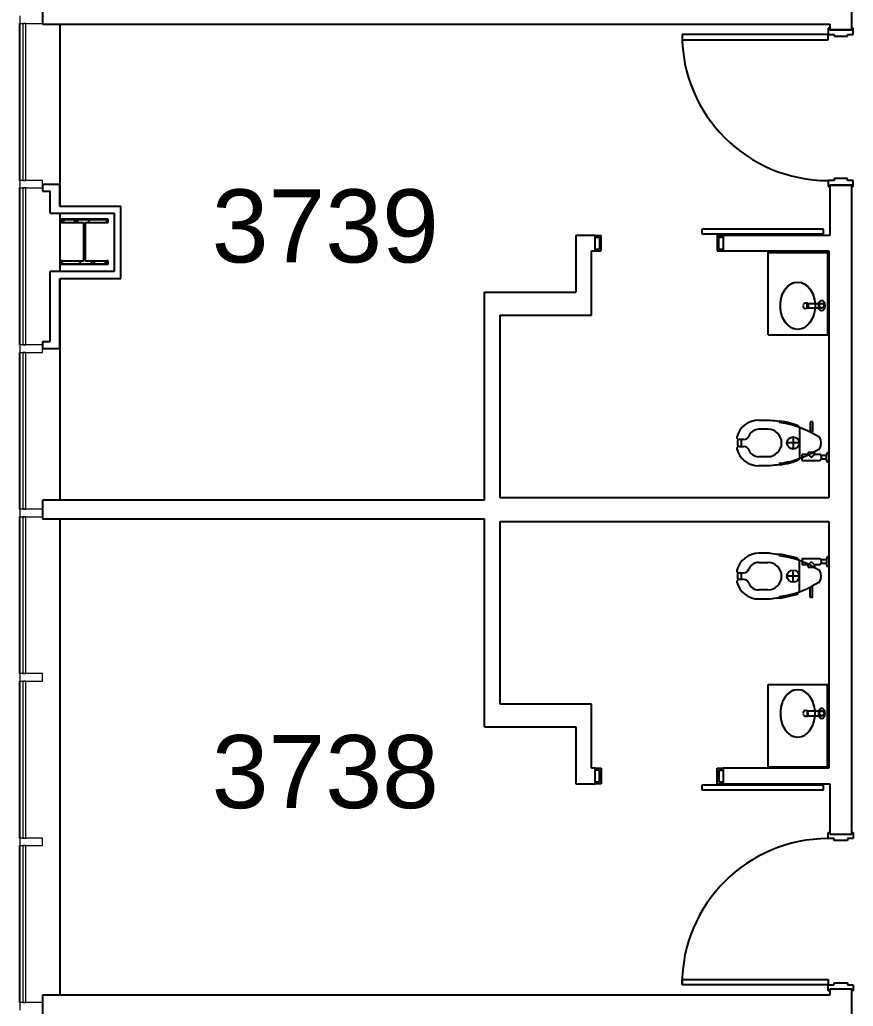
# Model space of a CAD drawing. Header units: inches. Extents: x -1169 to 5569, y -44 to 4300.
# Drawn here: x -42.7 to 231.1, y 2869 to 3193 of the extents above; entities that cross this region are included whole.
import ezdxf

# ---------------------------------------------------------------- set-up
doc = ezdxf.new("R2010")
doc.units = ezdxf.units.IN
doc.header["$LTSCALE"] = 96
doc.header["$MEASUREMENT"] = 0
for name, color, linetype in [('A-ANNO-ROOM', 4, 'CONTINUOUS'), ('A-COLS', 5, 'CONTINUOUS'), ('A-DOOR', 2, 'CONTINUOUS'), ('A-FLOR-PFIX', 2, 'CONTINUOUS'), ('A-GLAZ', 2, 'CONTINUOUS'), ('A-WALL-FULL', 6, 'CONTINUOUS')]:
    doc.layers.add(name, color=color, linetype=linetype)
doc.styles.add('Arial', font='arial.ttf')

msp = doc.modelspace()

# ---------------------------------------------------------------- linework, layer by layer
at = {"layer": 'A-COLS'}
for p, q in [((-13.67, 3127.47), (-29.17, 3127.47)), ((-29.17, 3127.47), (-29.17, 3126.38)), ((-28.77, 3126.4), (-27.84, 3127.33)), ((-14.07, 3127.33), (-28.77, 3127.33)), ((-28.77, 3127.33), (-28.77, 3126.39)), ((-25.05, 3126.38), (-24.1, 3127.33)), ((-24.17, 3126.39), (-23.23, 3127.33)), ((-20.44, 3126.39), (-19.5, 3127.33)), ((-14.07, 3126.39), (-14.07, 3127.33)), ((-13.67, 3126.38), (-13.67, 3127.47)), ((-29.17, 3126.38), (-28.77, 3126.38)), ((-28.77, 3126.39), (-21.72, 3126.39)), ((-21.76, 3126.38), (-21.76, 3113.78)), ((-21.72, 3126.39), (-21.72, 3113.77)), ((-21.72, 3125.11), (-21.13, 3125.7)), ((-21.13, 3113.77), (-21.13, 3126.39)), ((-21.13, 3126.39), (-14.07, 3126.39)), ((-21.08, 3113.78), (-21.08, 3126.38)), ((-14.07, 3126.38), (-13.67, 3126.38)), ((-28.77, 3113.78), (-29.17, 3113.78)), ((-29.17, 3113.78), (-29.17, 3112.69)), ((-21.72, 3113.77), (-28.77, 3113.77)), ((-28.77, 3113.77), (-28.77, 3112.83)), ((-23.33, 3112.83), (-22.39, 3113.77)), ((-21.72, 3114.44), (-21.13, 3115.03)), ((-14.07, 3113.77), (-21.13, 3113.77)), ((-19.59, 3112.84), (-18.65, 3113.78)), ((-18.73, 3112.83), (-17.78, 3113.77)), ((-14.98, 3112.84), (-14.07, 3113.74)), ((-13.67, 3113.78), (-14.07, 3113.78)), ((-14.07, 3112.83), (-14.07, 3113.77)), ((-13.67, 3112.69), (-13.67, 3113.78)), ((-29.17, 3112.69), (-13.67, 3112.69)), ((-28.77, 3112.83), (-14.07, 3112.83))]:
    msp.add_line(p, q, dxfattribs=at)
at = {"layer": 'A-DOOR'}
for p, q in [((174.83, 3188.2), (174.83, 3186.45)), ((222.83, 3188.2), (174.83, 3188.2)), ((223.33, 3190.2), (222.83, 3190.2)), ((222.83, 3190.2), (222.83, 3188.2)), ((222.83, 3186.45), (222.83, 3188.2)), ((222.83, 3188.2), (224.76, 3188.2)), ((223.33, 3189.7), (223.33, 3190.2)), ((230.58, 3189.7), (223.33, 3189.7)), ((224.76, 3188.2), (224.76, 3187.58)), ((229.14, 3187.58), (229.14, 3188.2)), ((229.14, 3188.2), (231.08, 3188.2)), ((231.08, 3190.2), (230.58, 3190.2)), ((230.58, 3190.2), (230.58, 3189.7)), ((231.08, 3188.2), (231.08, 3190.2)), ((174.83, 3186.45), (222.83, 3186.45)), ((224.76, 3187.58), (229.14, 3187.58)), ((224.76, 3140.2), (222.83, 3140.2)), ((222.83, 3140.2), (222.83, 3138.2)), ((229.14, 3140.83), (224.76, 3140.83)), ((224.76, 3140.83), (224.76, 3140.2)), ((229.14, 3140.2), (229.14, 3140.83)), ((231.08, 3140.2), (229.14, 3140.2)), ((231.08, 3138.2), (231.08, 3140.2)), ((222.83, 3138.2), (223.33, 3138.2)), ((223.33, 3138.2), (223.33, 3138.7)), ((223.33, 3138.7), (230.58, 3138.7)), ((230.58, 3138.7), (230.58, 3138.2)), ((230.58, 3138.2), (231.08, 3138.2)), ((221.33, 3124.2), (181.33, 3124.2)), ((181.33, 3124.2), (181.33, 3122.7)), ((221.33, 3122.7), (221.33, 3124.2)), ((146.33, 3122.2), (148.33, 3122.2)), ((146.33, 3122.2), (146.33, 3121.58)), ((146.33, 3122.2), (146.33, 3121.58)), ((146.33, 3121.58), (147.7, 3121.58)), ((147.7, 3121.58), (147.7, 3117.7)), ((147.7, 3121.58), (147.7, 3117.7)), ((148.33, 3117.08), (148.33, 3122.2)), ((148.33, 3117.08), (148.33, 3122.2)), ((181.33, 3122.7), (221.33, 3122.7)), ((186.33, 3122.2), (188.33, 3122.2)), ((186.33, 3122.2), (186.33, 3117.08)), ((186.33, 3122.2), (186.33, 3117.08)), ((186.95, 3117.7), (186.95, 3121.58)), ((186.95, 3121.58), (188.33, 3121.58)), ((186.95, 3117.7), (186.95, 3121.58)), ((188.33, 3121.58), (188.33, 3122.2)), ((188.33, 3121.58), (188.33, 3122.2)), ((146.33, 3117.7), (147.7, 3117.7)), ((146.33, 3117.7), (146.33, 3117.08)), ((146.33, 3117.7), (146.33, 3117.08)), ((146.33, 3117.08), (148.33, 3117.08)), ((186.33, 3117.08), (188.33, 3117.08)), ((186.95, 3117.7), (188.33, 3117.7)), ((188.33, 3117.08), (188.33, 3117.7)), ((188.33, 3117.08), (188.33, 3117.7)), ((146.33, 2946.58), (146.33, 2947.2)), ((146.33, 2947.2), (148.33, 2947.2)), ((147.7, 2946.58), (146.33, 2946.58)), ((147.7, 2942.7), (147.7, 2946.58)), ((148.33, 2947.2), (148.33, 2942.08)), ((186.33, 2942.08), (186.33, 2947.2)), ((186.33, 2947.2), (188.33, 2947.2)), ((186.33, 2942.08), (186.33, 2947.2)), ((186.95, 2946.58), (186.95, 2942.7)), ((186.95, 2946.58), (188.33, 2946.58)), ((186.95, 2946.58), (186.95, 2942.7)), ((188.33, 2947.2), (188.33, 2946.58)), ((188.33, 2947.2), (188.33, 2946.58)), ((146.33, 2942.7), (147.7, 2942.7)), ((146.33, 2942.08), (146.33, 2942.7)), ((148.33, 2942.08), (146.33, 2942.08)), ((186.33, 2942.08), (188.33, 2942.08)), ((186.95, 2942.7), (188.33, 2942.7)), ((188.33, 2942.7), (188.33, 2942.08)), ((188.33, 2942.7), (188.33, 2942.08)), ((221.33, 2941.58), (181.33, 2941.58)), ((181.33, 2941.58), (181.33, 2940.08)), ((181.33, 2940.08), (221.33, 2940.08)), ((221.33, 2940.08), (221.33, 2941.58)), ((222.83, 2924.08), (222.83, 2926.08)), ((222.83, 2926.08), (223.33, 2926.08)), ((223.33, 2926.08), (223.33, 2925.58)), ((230.58, 2926.08), (231.08, 2926.08)), ((230.58, 2925.58), (230.58, 2926.08)), ((231.08, 2926.08), (231.08, 2924.08)), ((224.76, 2924.08), (222.83, 2924.08)), ((223.33, 2925.58), (230.58, 2925.58)), ((224.76, 2923.45), (224.76, 2924.08)), ((229.14, 2923.45), (224.76, 2923.45)), ((229.14, 2924.08), (229.14, 2923.45)), ((231.08, 2924.08), (229.14, 2924.08)), ((174.83, 2877.83), (222.83, 2877.83)), ((174.83, 2876.08), (174.83, 2877.83)), ((222.83, 2877.83), (222.83, 2876.08)), ((222.83, 2876.08), (174.83, 2876.08)), ((222.83, 2876.08), (224.76, 2876.08)), ((222.83, 2874.08), (222.83, 2876.08)), ((223.33, 2874.08), (222.83, 2874.08)), ((223.33, 2874.58), (223.33, 2874.08)), ((230.58, 2874.58), (223.33, 2874.58)), ((224.76, 2876.7), (229.14, 2876.7)), ((224.76, 2876.08), (224.76, 2876.7)), ((229.14, 2876.7), (229.14, 2876.08)), ((229.14, 2876.08), (231.08, 2876.08)), ((230.58, 2874.08), (230.58, 2874.58)), ((231.08, 2874.08), (230.58, 2874.08)), ((231.08, 2876.08), (231.08, 2874.08))]:
    msp.add_line(p, q, dxfattribs=at)
for centre, start, end in [((222.83, 3188.2), 180, 270), ((222.83, 3188.2), 180, 270), ((222.83, 2876.08), 90, 180), ((222.83, 2876.08), 90, 180)]:
    msp.add_arc(centre, 48, start, end, dxfattribs=at)
at = {"layer": 'A-FLOR-PFIX'}
for p, q in [((203.08, 3089.58), (203.08, 3117.08)), ((203.08, 3116.58), (222.58, 3116.58)), ((222.58, 3116.58), (222.58, 3089.58)), ((207.87, 3102.97), (208.58, 3104.29)), ((208.58, 3104.29), (209.46, 3105.37)), ((209.46, 3105.37), (210.5, 3106.19)), ((210.5, 3106.19), (211.64, 3106.69)), ((211.46, 3106.63), (211.71, 3106.71)), ((211.64, 3106.69), (212.83, 3106.86)), ((212.83, 3106.86), (214.02, 3106.69)), ((214.02, 3106.69), (215.15, 3106.19)), ((215.15, 3106.19), (216.19, 3105.37)), ((216.19, 3105.37), (217.08, 3104.29)), ((217.08, 3104.29), (217.78, 3102.97)), ((207.14, 3099.89), (207.39, 3101.48)), ((207.39, 3101.48), (207.87, 3102.97)), ((217.78, 3102.97), (218.26, 3101.48)), ((218.26, 3101.48), (218.51, 3099.89)), ((207.14, 3098.27), (207.14, 3099.89)), ((207.39, 3096.67), (207.14, 3098.27)), ((214.84, 3099.75), (215.32, 3100.04)), ((215.32, 3100.04), (215.8, 3100.04)), ((215.52, 3098.09), (215.37, 3098.1)), ((215.92, 3098.24), (215.52, 3098.09)), ((215.8, 3100.04), (216.15, 3099.86)), ((216.27, 3098.77), (215.92, 3098.24)), ((215.97, 3099.83), (220.72, 3099.83)), ((215.97, 3098.33), (215.97, 3099.83)), ((220.72, 3098.33), (215.97, 3098.33)), ((216.15, 3099.86), (216.28, 3099.68)), ((216.28, 3099.68), (216.27, 3098.77)), ((218.51, 3098.27), (218.26, 3096.67)), ((218.51, 3099.89), (218.51, 3098.27)), ((207.87, 3095.19), (207.39, 3096.67)), ((208.58, 3093.87), (207.87, 3095.19)), ((217.78, 3095.19), (217.08, 3093.87)), ((218.26, 3096.67), (217.78, 3095.19)), ((209.46, 3092.78), (208.58, 3093.87)), ((210.5, 3091.97), (209.46, 3092.78)), ((211.64, 3091.47), (210.5, 3091.97)), ((211.71, 3091.45), (211.46, 3091.52)), ((212.83, 3091.3), (211.64, 3091.47)), ((214.02, 3091.47), (212.83, 3091.3)), ((215.15, 3091.97), (214.02, 3091.47)), ((216.19, 3092.78), (215.15, 3091.97)), ((217.08, 3093.87), (216.19, 3092.78)), ((203.08, 3089.58), (223.08, 3089.58)), ((200.06, 3061.52), (203.79, 3061.52)), ((213.41, 3058.58), (213.41, 3049.46)), ((216.96, 3060.88), (216.96, 3057.73)), ((217.59, 3060.97), (217.04, 3060.97)), ((217.67, 3060.88), (217.67, 3057.73)), ((203.06, 3058.52), (200.06, 3058.52)), ((211.31, 3056.02), (211.31, 3052.02)), ((219.78, 3056.05), (217.31, 3057.38)), ((217.92, 3057.11), (217.81, 3057.11)), ((195.1, 3055.16), (193.6, 3055.16)), ((193.6, 3052.88), (195.1, 3052.88)), ((213.31, 3054.02), (209.31, 3054.02)), ((200.06, 3049.52), (203.06, 3049.52)), ((216.31, 3050.27), (214.31, 3050.27)), ((214.31, 3050.13), (214.31, 3050.27)), ((214.31, 3049.77), (214.31, 3050.13)), ((214.31, 3049.53), (214.31, 3049.77)), ((214.31, 3049.27), (214.31, 3049.53)), ((214.31, 3049.01), (214.31, 3049.27)), ((214.31, 3048.56), (214.31, 3049.01)), ((216.31, 3051.02), (216.31, 3050.27)), ((216.31, 3051.02), (216.6, 3051.02)), ((216.6, 3051.02), (216.81, 3051.02)), ((216.81, 3051.02), (217.05, 3051.02)), ((217.05, 3051.02), (217.57, 3051.02)), ((217.31, 3050.65), (219.78, 3051.98)), ((217.57, 3051.02), (218.02, 3051.02)), ((218.02, 3051.02), (218.18, 3051.02)), ((218.18, 3051.02), (218.31, 3051.02)), ((218.31, 3050.27), (218.31, 3051.02)), ((220.07, 3050.27), (218.31, 3050.27)), ((218.36, 3050.97), (218.36, 3051.21)), ((222.31, 3049.89), (220.49, 3049.89)), ((222.31, 3048.64), (222.31, 3049.89)), ((223.06, 3050.82), (222.7, 3050.82)), ((203.79, 3046.52), (200.06, 3046.52)), ((214.31, 3048.27), (214.31, 3048.56)), ((214.31, 3048.27), (220.06, 3048.27)), ((222.31, 3048.64), (220.49, 3048.64)), ((223.06, 3047.71), (222.7, 3047.71)), ((203.79, 3017.77), (200.06, 3017.77)), ((223.06, 3016.57), (222.7, 3016.57)), ((200.06, 3014.77), (203.06, 3014.77)), ((213.41, 3005.71), (213.41, 3014.83)), ((214.31, 3016.02), (220.06, 3016.02)), ((214.31, 3016.02), (214.31, 3015.72)), ((214.31, 3015.72), (214.31, 3015.28)), ((214.31, 3015.28), (214.31, 3015.02)), ((214.31, 3015.02), (214.31, 3014.76)), ((214.31, 3014.76), (214.31, 3014.52)), ((214.31, 3014.52), (214.31, 3014.15)), ((214.31, 3014.15), (214.31, 3014.02)), ((216.31, 3014.02), (214.31, 3014.02)), ((216.31, 3013.27), (216.31, 3014.02)), ((216.31, 3013.27), (216.6, 3013.27)), ((216.6, 3013.27), (216.81, 3013.27)), ((216.81, 3013.27), (217.05, 3013.27)), ((217.05, 3013.27), (217.57, 3013.27)), ((217.31, 3013.63), (219.78, 3012.3)), ((217.57, 3013.27), (218.02, 3013.27)), ((218.02, 3013.27), (218.18, 3013.27)), ((218.18, 3013.27), (218.31, 3013.27)), ((218.31, 3014.02), (218.31, 3013.27)), ((220.07, 3014.02), (218.31, 3014.02)), ((218.36, 3013.31), (218.36, 3013.07)), ((222.31, 3015.64), (220.49, 3015.64)), ((222.31, 3014.39), (220.49, 3014.39)), ((222.31, 3015.64), (222.31, 3014.39)), ((223.06, 3013.46), (222.7, 3013.46)), ((193.6, 3011.41), (195.1, 3011.41)), ((213.31, 3010.27), (209.31, 3010.27)), ((211.31, 3008.27), (211.31, 3012.27)), ((195.1, 3009.13), (193.6, 3009.13)), ((219.78, 3008.23), (217.31, 3006.9)), ((217.92, 3007.17), (217.81, 3007.17)), ((203.06, 3005.77), (200.06, 3005.77)), ((216.96, 3003.41), (216.96, 3006.55)), ((217.67, 3003.41), (217.67, 3006.55)), ((200.06, 3002.77), (203.79, 3002.77)), ((217.59, 3003.31), (217.04, 3003.31)), ((203.08, 2974.7), (223.08, 2974.7)), ((203.08, 2947.2), (203.08, 2974.7)), ((222.58, 2947.7), (222.58, 2974.7)), ((209.46, 2971.5), (208.58, 2970.41)), ((210.5, 2972.31), (209.46, 2971.5)), ((211.64, 2972.82), (210.5, 2972.31)), ((211.71, 2972.83), (211.46, 2972.76)), ((212.83, 2972.99), (211.64, 2972.82)), ((214.02, 2972.82), (212.83, 2972.99)), ((215.15, 2972.31), (214.02, 2972.82)), ((216.19, 2971.5), (215.15, 2972.31)), ((217.08, 2970.41), (216.19, 2971.5)), ((207.87, 2969.09), (207.39, 2967.61)), ((208.58, 2970.41), (207.87, 2969.09)), ((217.78, 2969.09), (217.08, 2970.41)), ((218.26, 2967.61), (217.78, 2969.09)), ((207.39, 2967.61), (207.14, 2966.02)), ((207.14, 2966.02), (207.14, 2964.39)), ((215.52, 2966.2), (215.37, 2966.18)), ((215.92, 2966.04), (215.52, 2966.2)), ((216.27, 2965.52), (215.92, 2966.04)), ((215.97, 2965.95), (215.97, 2964.45)), ((220.72, 2965.95), (215.97, 2965.95)), ((216.28, 2964.6), (216.27, 2965.52)), ((218.51, 2966.02), (218.26, 2967.61)), ((218.51, 2964.39), (218.51, 2966.02)), ((207.14, 2964.39), (207.39, 2962.8)), ((207.39, 2962.8), (207.87, 2961.31)), ((214.84, 2964.53), (215.32, 2964.24)), ((215.32, 2964.24), (215.8, 2964.24)), ((215.8, 2964.24), (216.15, 2964.42)), ((215.97, 2964.45), (220.72, 2964.45)), ((216.15, 2964.42), (216.28, 2964.6)), ((217.78, 2961.31), (218.26, 2962.8)), ((218.26, 2962.8), (218.51, 2964.39)), ((207.87, 2961.31), (208.58, 2960)), ((208.58, 2960), (209.46, 2958.91)), ((209.46, 2958.91), (210.5, 2958.1)), ((215.15, 2958.1), (216.19, 2958.91)), ((216.19, 2958.91), (217.08, 2960)), ((217.08, 2960), (217.78, 2961.31)), ((210.5, 2958.1), (211.64, 2957.59)), ((211.46, 2957.65), (211.71, 2957.57)), ((211.64, 2957.59), (212.83, 2957.42)), ((212.83, 2957.42), (214.02, 2957.59)), ((214.02, 2957.59), (215.15, 2958.1)), ((203.08, 2947.7), (222.58, 2947.7))]:
    msp.add_line(p, q, dxfattribs=at)
for centre, radius in [((220.72, 3099.08), 0.75), ((211.31, 3054.02), 2), ((211.31, 3010.27), 2), ((220.72, 2965.2), 0.75)]:
    msp.add_circle(centre, radius, dxfattribs=at)
for centre, radius, start, end in [((215.58, 3099.08), 1, 181.4853, 252), ((215.58, 3099.08), 1, 152.4389, 170.9999), ((200.06, 3054.02), 7.5, 90, 165.1121), ((233.63, 3319.94), 260.14, 263.4139, 264.0565), ((203.44, 3031.59), 29.29, 61.7358, 83.7352), ((203.44, 3031.59), 29.79, 76.1737, 83.7352), ((217.07, 3060.86), 0.116, 108.3864, 173.6136), ((217.55, 3060.86), 0.116, 6.3864, 71.6136), ((193.6, 3055.94), 0.787, 180, 270), ((195.1, 3056.95), 1.79, 270, 338.2237), ((200.06, 3054.97), 3.55, 90, 158.2237), ((203.06, 3054.02), 4.5, 270, 90), ((217.13, 3057.73), 0.173, 181.0648, 237.0648), ((216.92, 3057.49), 0.149, 2.3253, 41.3398), ((217.7, 3057.49), 0.149, 138.6602, 221.3398), ((217.49, 3057.73), 0.173, 302.9352, 358.9352), ((217.15, 3057.01), 0.58, 16.8881, 41.3398), ((217.66, 3056.7), 0.488, 35.7408, 58.3112), ((219.31, 3055.17), 1, 39.5594, 61.7358), ((216.88, 3054.01), 3.67, 330.8866, 29.3), ((193.6, 3052.09), 0.787, 90, 180), ((200.06, 3054.02), 7.5, 194.8879, 270), ((200.06, 3054.02), 7, 169.5998, 190.4002), ((200.69, 3054.02), 6.45, 169.8161, 190.1839), ((195.1, 3051.08), 1.79, 21.7763, 90), ((219.31, 3052.86), 1, 298.2642, 320.968), ((200.06, 3053.06), 3.55, 201.7763, 270), ((203.44, 3076.44), 29.29, 276.2648, 298.2642), ((218.12, 3051.2), 0.33, 305.0019, 317.2424), ((219.57, 3049.27), 1.12, 296.3464, 63.5621), ((224.67, 3049.89), 2.36, 163.2822, 180), ((222.75, 3050.47), 0.358, 98.7178, 163.2822), ((233.63, 2788.09), 260.14, 95.9435, 96.5861), ((203.44, 3076.44), 29.79, 276.2648, 283.8263), ((224.67, 3048.64), 2.36, 180, 196.7178), ((222.75, 3048.07), 0.358, 196.7178, 261.2822), ((200.06, 3010.27), 7.5, 90, 165.1121), ((233.63, 3276.19), 260.14, 263.4139, 264.0565), ((203.44, 2987.84), 29.29, 61.7358, 83.7352), ((203.44, 2987.84), 29.79, 76.1737, 83.7352), ((222.75, 3016.22), 0.358, 98.7178, 163.2822), ((200.06, 3011.22), 3.55, 90, 158.2237), ((203.06, 3010.27), 4.5, 270, 90), ((218.12, 3013.08), 0.33, 42.7576, 54.9981), ((219.57, 3015.02), 1.12, 296.4379, 63.6536), ((224.67, 3015.64), 2.36, 163.2822, 180), ((224.67, 3014.39), 2.36, 180, 196.7178), ((222.75, 3013.82), 0.358, 196.7178, 261.2822), ((193.6, 3012.19), 0.787, 180, 270), ((200.06, 3010.27), 7, 169.5998, 190.4002), ((200.69, 3010.27), 6.45, 169.8161, 190.1839), ((195.1, 3013.2), 1.79, 270, 338.2237), ((219.31, 3011.42), 1, 39.032, 61.7358), ((216.88, 3010.27), 3.67, 330.7, 29.1134), ((193.6, 3008.34), 0.787, 90, 180), ((200.06, 3010.27), 7.5, 194.8879, 270), ((195.1, 3007.33), 1.79, 21.7763, 90), ((200.06, 3009.31), 3.55, 201.7763, 270), ((203.44, 3032.69), 29.29, 276.2648, 298.2642), ((216.92, 3006.79), 0.149, 318.6602, 357.6747), ((217.7, 3006.79), 0.149, 138.6602, 221.3398), ((217.15, 3007.28), 0.58, 318.6602, 343.1119), ((217.66, 3007.58), 0.488, 301.6888, 324.2592), ((219.31, 3009.11), 1, 298.2642, 320.4406), ((203.44, 3032.69), 29.79, 276.2648, 283.8263), ((217.13, 3006.55), 0.173, 122.9352, 178.9352), ((217.49, 3006.55), 0.173, 1.0648, 57.0648), ((233.63, 2744.34), 260.14, 95.9435, 96.5861), ((217.07, 3003.42), 0.116, 186.3864, 251.6136), ((217.55, 3003.42), 0.116, 288.3864, 353.6136), ((215.58, 2965.2), 1, 108, 178.5147), ((215.58, 2965.2), 1, 189.0001, 207.5611)]:
    msp.add_arc(centre, radius, start, end, dxfattribs=at)
msp.add_ellipse((220.73, 3099.12), major_axis=(0, 1.75), ratio=0.571429, dxfattribs=at)
msp.add_ellipse((218.17, 3052.03), major_axis=(0, -1.12), ratio=0.5, start_param=0.260484, end_param=0.3552, dxfattribs=at)
at = {"layer": 'A-FLOR-PFIX', "extrusion": (0, 0, -1)}
for centre, major_axis, ratio, start_param, end_param in [((218.17, 3012.25), (0, 1.12), 0.5, 0.260484, 0.3552), ((220.73, 2965.16), (0, 1.75), 0.571429, 3.141593, 9.424778)]:
    msp.add_ellipse(centre, major_axis=major_axis, ratio=ratio, start_param=start_param, end_param=end_param, dxfattribs=at)
at = {"layer": 'A-FLOR-PFIX'}
for points, knots in [([(208.46, 3104.1), (208.65, 3104.41), (208.86, 3104.7), (209.08, 3104.95), (209.08, 3104.96)], [5.4048623, 5.4048623, 5.4048623, 5.4048623, 5.5582024, 5.5583845, 5.5583845, 5.5583845, 5.5583845]), ([(209.37, 3105.27), (209.64, 3105.55), (209.98, 3105.83), (210.34, 3106.09), (210.4, 3106.13)], [5.6220806, 5.6220806, 5.6220806, 5.6220806, 5.7998634, 5.8343864, 5.8343864, 5.8343864, 5.8343864]), ([(210.43, 3106.14), (210.78, 3106.36), (211.16, 3106.57), (211.56, 3106.66), (211.59, 3106.67)], [5.8415235, 5.8415235, 5.8415235, 5.8415235, 6.0415243, 6.0587858, 6.0587858, 6.0587858, 6.0587858]), ([(214.06, 3106.67), (214.1, 3106.66), (214.49, 3106.54), (214.88, 3106.36), (215.22, 3106.14)], [0.2243995, 0.2243995, 0.2243995, 0.2243995, 0.241661, 0.4416618, 0.4416618, 0.4416618, 0.4416618]), ([(215.25, 3106.12), (215.31, 3106.08), (215.67, 3105.84), (216.01, 3105.55), (216.28, 3105.27)], [0.448799, 0.448799, 0.448799, 0.448799, 0.4833219, 0.6611047, 0.6611047, 0.6611047, 0.6611047]), ([(216.57, 3104.96), (216.57, 3104.95), (216.79, 3104.69), (217, 3104.41), (217.19, 3104.1)], [0.7248008, 0.7248008, 0.7248008, 0.7248008, 0.7249829, 0.878323, 0.878323, 0.878323, 0.878323]), ([(207.31, 3101.13), (207.36, 3101.38), (207.44, 3101.71), (207.53, 3102.02), (207.56, 3102.1)], [4.9749558, 4.9749558, 4.9749558, 4.9749558, 5.0748804, 5.1046577, 5.1046577, 5.1046577, 5.1046577]), ([(207.77, 3102.7), (207.88, 3103), (208.03, 3103.31), (208.18, 3103.61), (208.2, 3103.64)], [5.1895316, 5.1895316, 5.1895316, 5.1895316, 5.3165414, 5.3302301, 5.3302301, 5.3302301, 5.3302301]), ([(217.45, 3103.64), (217.47, 3103.61), (217.63, 3103.31), (217.77, 3103), (217.88, 3102.7)], [0.9529552, 0.9529552, 0.9529552, 0.9529552, 0.9666439, 1.0936537, 1.0936537, 1.0936537, 1.0936537]), ([(218.09, 3102.1), (218.12, 3102.02), (218.21, 3101.71), (218.29, 3101.38), (218.34, 3101.13)], [1.1785276, 1.1785276, 1.1785276, 1.1785276, 1.2083049, 1.3082295, 1.3082295, 1.3082295, 1.3082295]), ([(207.11, 3099.45), (207.12, 3099.65), (207.14, 3099.97), (207.18, 3100.29), (207.19, 3100.42)], [4.7595613, 4.7595613, 4.7595613, 4.7595613, 4.8332195, 4.883074, 4.883074, 4.883074, 4.883074]), ([(207.19, 3097.74), (207.18, 3097.87), (207.14, 3098.19), (207.12, 3098.51), (207.11, 3098.71)], [4.541704, 4.541704, 4.541704, 4.541704, 4.5915585, 4.6652167, 4.6652167, 4.6652167, 4.6652167]), ([(218.46, 3100.42), (218.48, 3100.29), (218.51, 3099.97), (218.53, 3099.65), (218.54, 3099.45)], [1.4001113, 1.4001113, 1.4001113, 1.4001113, 1.4499658, 1.523624, 1.523624, 1.523624, 1.523624]), ([(218.54, 3098.71), (218.53, 3098.51), (218.51, 3098.19), (218.48, 3097.87), (218.46, 3097.74)], [1.6179686, 1.6179686, 1.6179686, 1.6179686, 1.6916268, 1.7414813, 1.7414813, 1.7414813, 1.7414813]), ([(207.56, 3096.06), (207.53, 3096.13), (207.44, 3096.45), (207.36, 3096.77), (207.31, 3097.03)], [4.3201203, 4.3201203, 4.3201203, 4.3201203, 4.3498975, 4.4498221, 4.4498221, 4.4498221, 4.4498221]), ([(208.2, 3094.52), (208.18, 3094.55), (208.02, 3094.85), (207.88, 3095.16), (207.77, 3095.46)], [4.0945479, 4.0945479, 4.0945479, 4.0945479, 4.1082365, 4.2352464, 4.2352464, 4.2352464, 4.2352464]), ([(217.88, 3095.46), (217.77, 3095.16), (217.63, 3094.85), (217.47, 3094.55), (217.45, 3094.52)], [2.0479389, 2.0479389, 2.0479389, 2.0479389, 2.1749488, 2.1886374, 2.1886374, 2.1886374, 2.1886374]), ([(218.34, 3097.03), (218.29, 3096.77), (218.21, 3096.45), (218.12, 3096.13), (218.09, 3096.06)], [1.8333632, 1.8333632, 1.8333632, 1.8333632, 1.9332878, 1.963065, 1.963065, 1.963065, 1.963065]), ([(209.08, 3093.2), (209.08, 3093.2), (208.86, 3093.46), (208.65, 3093.75), (208.46, 3094.06)], [3.8663935, 3.8663935, 3.8663935, 3.8663935, 3.8665756, 4.0199157, 4.0199157, 4.0199157, 4.0199157]), ([(210.4, 3092.04), (210.34, 3092.08), (209.98, 3092.32), (209.64, 3092.61), (209.37, 3092.89)], [3.5903916, 3.5903916, 3.5903916, 3.5903916, 3.6249146, 3.8026973, 3.8026973, 3.8026973, 3.8026973]), ([(211.59, 3091.48), (211.56, 3091.49), (211.16, 3091.62), (210.78, 3091.8), (210.43, 3092.02)], [3.3659921, 3.3659921, 3.3659921, 3.3659921, 3.3832536, 3.5832545, 3.5832545, 3.5832545, 3.5832545]), ([(215.22, 3092.02), (214.88, 3091.8), (214.49, 3091.59), (214.1, 3091.5), (214.06, 3091.49)], [2.6999308, 2.6999308, 2.6999308, 2.6999308, 2.8999317, 2.9171932, 2.9171932, 2.9171932, 2.9171932]), ([(216.28, 3092.89), (216.01, 3092.61), (215.67, 3092.33), (215.31, 3092.07), (215.26, 3092.03)], [2.480488, 2.480488, 2.480488, 2.480488, 2.6582707, 2.6927937, 2.6927937, 2.6927937, 2.6927937]), ([(217.19, 3094.06), (217, 3093.75), (216.79, 3093.46), (216.57, 3093.2), (216.57, 3093.2)], [2.2632696, 2.2632696, 2.2632696, 2.2632696, 2.4166097, 2.4167919, 2.4167919, 2.4167919, 2.4167919]), ([(212.36, 3060.01), (212.48, 3059.97), (212.66, 3059.89), (212.86, 3059.75), (213, 3059.62), (213.12, 3059.47), (213.26, 3059.26), (213.38, 3058.96), (213.41, 3058.71), (213.41, 3058.58)], [0, 0, 0, 0, 0.2, 0.3, 0.4, 0.5, 0.6, 0.8, 1, 1, 1, 1]), ([(213.41, 3049.46), (213.41, 3049.33), (213.39, 3049.14), (213.31, 3048.89), (213.23, 3048.73), (213.15, 3048.6), (213.08, 3048.51), (213.02, 3048.44), (212.95, 3048.37), (212.86, 3048.29), (212.75, 3048.2), (212.59, 3048.11), (212.45, 3048.05), (212.36, 3048.02)], [0, 0, 0, 0, 0.2, 0.3, 0.4, 0.475, 0.55, 0.5875, 0.625, 0.7, 0.775, 0.85, 1, 1, 1, 1]), ([(216.31, 3050.27), (216.31, 3050.27), (216.32, 3050.26), (216.33, 3050.25), (216.35, 3050.23), (216.37, 3050.21), (216.39, 3050.19), (216.42, 3050.16), (216.45, 3050.13), (216.48, 3050.1), (216.51, 3050.07), (216.55, 3050.03), (216.57, 3050), (216.59, 3049.99)], [0, 0, 0, 0, 0.0714286, 0.1071429, 0.1428571, 0.1785714, 0.2142857, 0.25, 0.2857143, 0.3214286, 0.3571429, 0.3928571, 0.4285713, 0.4285713, 0.4285713, 0.4285713]), ([(216.59, 3049.99), (216.6, 3049.98), (216.63, 3049.95), (216.68, 3049.9), (216.72, 3049.86), (216.75, 3049.83)], [0.4285714, 0.4285714, 0.4285714, 0.4285714, 0.4642857, 0.5, 0.5714284, 0.5714284, 0.5714284, 0.5714284]), ([(216.75, 3049.83), (216.77, 3049.81), (216.8, 3049.78), (216.85, 3049.72), (216.9, 3049.68), (216.93, 3049.65)], [0.5714286, 0.5714286, 0.5714286, 0.5714286, 0.6071429, 0.6428571, 0.7142855, 0.7142855, 0.7142855, 0.7142855]), ([(217.64, 3049.6), (217.67, 3049.63), (217.73, 3049.68), (217.78, 3049.73), (217.81, 3049.76)], [0.25, 0.25, 0.25, 0.25, 0.3125, 0.375, 0.375, 0.375, 0.375]), ([(217.81, 3049.76), (217.83, 3049.79), (217.87, 3049.83), (217.92, 3049.88), (217.94, 3049.9), (217.96, 3049.91)], [0.375, 0.375, 0.375, 0.375, 0.4375, 0.46875, 0.5, 0.5, 0.5, 0.5]), ([(217.96, 3049.91), (217.97, 3049.92), (217.99, 3049.95), (218.03, 3049.98), (218.06, 3050.02), (218.08, 3050.04), (218.09, 3050.05)], [0.5000002, 0.5000002, 0.5000002, 0.5000002, 0.53125, 0.5625, 0.59375, 0.625, 0.625, 0.625, 0.625]), ([(218.09, 3050.05), (218.1, 3050.06), (218.12, 3050.08), (218.15, 3050.11), (218.18, 3050.14), (218.21, 3050.16), (218.23, 3050.18), (218.26, 3050.21), (218.27, 3050.23), (218.28, 3050.24)], [0.625, 0.625, 0.625, 0.625, 0.65625, 0.6875, 0.71875, 0.75, 0.78125, 0.8125, 0.8749999, 0.8749999, 0.8749999, 0.8749999]), ([(213.41, 3014.83), (213.41, 3014.96), (213.39, 3015.15), (213.31, 3015.39), (213.23, 3015.55), (213.15, 3015.68), (213.08, 3015.78), (213.02, 3015.85), (212.95, 3015.92), (212.86, 3015.99), (212.75, 3016.08), (212.59, 3016.18), (212.45, 3016.23), (212.36, 3016.26)], [0, 0, 0, 0, 0.2, 0.3, 0.4, 0.475, 0.55, 0.5875, 0.625, 0.7, 0.775, 0.85, 1, 1, 1, 1]), ([(216.31, 3014.02), (216.31, 3014.02), (216.32, 3014.02), (216.33, 3014.04), (216.35, 3014.05), (216.37, 3014.07), (216.39, 3014.09), (216.42, 3014.12), (216.45, 3014.15), (216.48, 3014.18), (216.51, 3014.22), (216.55, 3014.25), (216.57, 3014.28), (216.59, 3014.29)], [0, 0, 0, 0, 0.0714286, 0.1071429, 0.1428571, 0.1785714, 0.2142857, 0.25, 0.2857143, 0.3214286, 0.3571429, 0.3928571, 0.4285713, 0.4285713, 0.4285713, 0.4285713]), ([(216.59, 3014.29), (216.6, 3014.3), (216.63, 3014.33), (216.68, 3014.38), (216.72, 3014.43), (216.75, 3014.46)], [0.4285714, 0.4285714, 0.4285714, 0.4285714, 0.4642857, 0.5, 0.5714284, 0.5714284, 0.5714284, 0.5714284]), ([(216.75, 3014.46), (216.77, 3014.47), (216.8, 3014.5), (216.85, 3014.56), (216.9, 3014.61), (216.93, 3014.64)], [0.5714286, 0.5714286, 0.5714286, 0.5714286, 0.6071429, 0.6428571, 0.7142855, 0.7142855, 0.7142855, 0.7142855]), ([(217.64, 3014.68), (217.67, 3014.66), (217.73, 3014.6), (217.78, 3014.55), (217.81, 3014.52)], [0.25, 0.25, 0.25, 0.25, 0.3125, 0.375, 0.375, 0.375, 0.375]), ([(217.81, 3014.52), (217.83, 3014.5), (217.87, 3014.46), (217.92, 3014.41), (217.94, 3014.38), (217.96, 3014.37)], [0.375, 0.375, 0.375, 0.375, 0.4375, 0.46875, 0.5, 0.5, 0.5, 0.5]), ([(217.96, 3014.37), (217.97, 3014.36), (217.99, 3014.34), (218.03, 3014.3), (218.06, 3014.27), (218.08, 3014.25), (218.09, 3014.23)], [0.5000002, 0.5000002, 0.5000002, 0.5000002, 0.53125, 0.5625, 0.59375, 0.625, 0.625, 0.625, 0.625]), ([(218.09, 3014.23), (218.1, 3014.22), (218.12, 3014.2), (218.15, 3014.17), (218.18, 3014.15), (218.21, 3014.12), (218.23, 3014.1), (218.26, 3014.07), (218.27, 3014.05), (218.28, 3014.04)], [0.625, 0.625, 0.625, 0.625, 0.65625, 0.6875, 0.71875, 0.75, 0.78125, 0.8125, 0.8749999, 0.8749999, 0.8749999, 0.8749999]), ([(212.36, 3004.27), (212.48, 3004.31), (212.66, 3004.39), (212.86, 3004.54), (213, 3004.66), (213.12, 3004.81), (213.26, 3005.02), (213.38, 3005.32), (213.41, 3005.58), (213.41, 3005.71)], [0, 0, 0, 0, 0.2, 0.3, 0.4, 0.5, 0.6, 0.8, 1, 1, 1, 1]), ([(209.08, 2971.08), (209.08, 2971.08), (208.86, 2970.82), (208.65, 2970.53), (208.46, 2970.23)], [3.8663935, 3.8663935, 3.8663935, 3.8663935, 3.8665756, 4.0199157, 4.0199157, 4.0199157, 4.0199157]), ([(210.4, 2972.24), (210.34, 2972.21), (209.98, 2971.97), (209.64, 2971.67), (209.37, 2971.39)], [3.5903916, 3.5903916, 3.5903916, 3.5903916, 3.6249146, 3.8026973, 3.8026973, 3.8026973, 3.8026973]), ([(211.59, 2972.8), (211.56, 2972.79), (211.16, 2972.67), (210.78, 2972.48), (210.43, 2972.27)], [3.3659921, 3.3659921, 3.3659921, 3.3659921, 3.3832536, 3.5832545, 3.5832545, 3.5832545, 3.5832545]), ([(215.22, 2972.27), (214.88, 2972.48), (214.49, 2972.69), (214.1, 2972.78), (214.06, 2972.79)], [2.6999308, 2.6999308, 2.6999308, 2.6999308, 2.8999317, 2.9171932, 2.9171932, 2.9171932, 2.9171932]), ([(216.28, 2971.39), (216.01, 2971.67), (215.67, 2971.95), (215.31, 2972.21), (215.26, 2972.25)], [2.480488, 2.480488, 2.480488, 2.480488, 2.6582707, 2.6927937, 2.6927937, 2.6927937, 2.6927937]), ([(217.19, 2970.23), (217, 2970.53), (216.79, 2970.82), (216.57, 2971.08), (216.57, 2971.08)], [2.2632696, 2.2632696, 2.2632696, 2.2632696, 2.4166097, 2.4167919, 2.4167919, 2.4167919, 2.4167919]), ([(207.56, 2968.22), (207.53, 2968.15), (207.44, 2967.83), (207.36, 2967.51), (207.31, 2967.25)], [4.3201203, 4.3201203, 4.3201203, 4.3201203, 4.3498975, 4.4498221, 4.4498221, 4.4498221, 4.4498221]), ([(208.2, 2969.77), (208.18, 2969.74), (208.02, 2969.44), (207.88, 2969.12), (207.77, 2968.83)], [4.0945479, 4.0945479, 4.0945479, 4.0945479, 4.1082365, 4.2352464, 4.2352464, 4.2352464, 4.2352464]), ([(217.88, 2968.83), (217.77, 2969.12), (217.63, 2969.44), (217.47, 2969.74), (217.45, 2969.77)], [2.0479389, 2.0479389, 2.0479389, 2.0479389, 2.1749488, 2.1886374, 2.1886374, 2.1886374, 2.1886374]), ([(218.34, 2967.25), (218.29, 2967.51), (218.21, 2967.83), (218.12, 2968.15), (218.09, 2968.22)], [1.8333632, 1.8333632, 1.8333632, 1.8333632, 1.9332878, 1.963065, 1.963065, 1.963065, 1.963065]), ([(207.19, 2966.55), (207.18, 2966.42), (207.14, 2966.1), (207.12, 2965.77), (207.11, 2965.58)], [4.541704, 4.541704, 4.541704, 4.541704, 4.5915585, 4.6652167, 4.6652167, 4.6652167, 4.6652167]), ([(207.11, 2964.83), (207.12, 2964.64), (207.14, 2964.31), (207.18, 2963.99), (207.19, 2963.86)], [4.7595613, 4.7595613, 4.7595613, 4.7595613, 4.8332195, 4.883074, 4.883074, 4.883074, 4.883074]), ([(218.54, 2965.58), (218.53, 2965.77), (218.51, 2966.1), (218.48, 2966.42), (218.46, 2966.55)], [1.6179686, 1.6179686, 1.6179686, 1.6179686, 1.6916268, 1.7414813, 1.7414813, 1.7414813, 1.7414813]), ([(218.46, 2963.86), (218.48, 2963.99), (218.51, 2964.31), (218.53, 2964.64), (218.54, 2964.83)], [1.4001113, 1.4001113, 1.4001113, 1.4001113, 1.4499658, 1.523624, 1.523624, 1.523624, 1.523624]), ([(207.31, 2963.15), (207.36, 2962.9), (207.44, 2962.57), (207.53, 2962.26), (207.56, 2962.19)], [4.9749558, 4.9749558, 4.9749558, 4.9749558, 5.0748804, 5.1046577, 5.1046577, 5.1046577, 5.1046577]), ([(207.77, 2961.58), (207.88, 2961.29), (208.03, 2960.97), (208.18, 2960.67), (208.2, 2960.64)], [5.1895316, 5.1895316, 5.1895316, 5.1895316, 5.3165414, 5.3302301, 5.3302301, 5.3302301, 5.3302301]), ([(217.45, 2960.64), (217.47, 2960.67), (217.63, 2960.97), (217.77, 2961.29), (217.88, 2961.58)], [0.9529552, 0.9529552, 0.9529552, 0.9529552, 0.9666439, 1.0936537, 1.0936537, 1.0936537, 1.0936537]), ([(218.09, 2962.19), (218.12, 2962.26), (218.21, 2962.57), (218.29, 2962.9), (218.34, 2963.15)], [1.1785276, 1.1785276, 1.1785276, 1.1785276, 1.2083049, 1.3082295, 1.3082295, 1.3082295, 1.3082295]), ([(208.46, 2960.18), (208.65, 2959.88), (208.86, 2959.59), (209.08, 2959.33), (209.08, 2959.33)], [5.4048623, 5.4048623, 5.4048623, 5.4048623, 5.5582024, 5.5583845, 5.5583845, 5.5583845, 5.5583845]), ([(209.37, 2959.01), (209.64, 2958.74), (209.98, 2958.45), (210.34, 2958.2), (210.4, 2958.16)], [5.6220806, 5.6220806, 5.6220806, 5.6220806, 5.7998634, 5.8343864, 5.8343864, 5.8343864, 5.8343864]), ([(210.43, 2958.14), (210.78, 2957.93), (211.16, 2957.72), (211.56, 2957.62), (211.59, 2957.62)], [5.8415235, 5.8415235, 5.8415235, 5.8415235, 6.0415243, 6.0587858, 6.0587858, 6.0587858, 6.0587858]), ([(214.06, 2957.61), (214.1, 2957.62), (214.49, 2957.74), (214.88, 2957.93), (215.22, 2958.14)], [0.2243995, 0.2243995, 0.2243995, 0.2243995, 0.241661, 0.4416618, 0.4416618, 0.4416618, 0.4416618]), ([(215.25, 2958.16), (215.31, 2958.2), (215.67, 2958.44), (216.01, 2958.74), (216.28, 2959.01)], [0.448799, 0.448799, 0.448799, 0.448799, 0.4833219, 0.6611047, 0.6611047, 0.6611047, 0.6611047]), ([(216.57, 2959.33), (216.57, 2959.33), (216.79, 2959.59), (217, 2959.88), (217.19, 2960.18)], [0.7248008, 0.7248008, 0.7248008, 0.7248008, 0.7249829, 0.878323, 0.878323, 0.878323, 0.878323])]:
    msp.add_open_spline(points, degree=3, knots=knots, dxfattribs=at)
for points in [[(210.56, 3060.51), (210.87, 3060.44), (211.47, 3060.28), (212.07, 3060.1), (212.36, 3060.01)], [(216.93, 3049.65), (216.99, 3049.58), (217.06, 3049.52), (217.12, 3049.46)], [(217.12, 3049.46), (217.18, 3049.39), (217.25, 3049.33), (217.31, 3049.27)], [(217.31, 3049.27), (217.37, 3049.32), (217.42, 3049.38), (217.48, 3049.43)], [(217.48, 3049.43), (217.54, 3049.49), (217.59, 3049.55), (217.64, 3049.6)], [(218.28, 3050.24), (218.29, 3050.25), (218.31, 3050.26), (218.31, 3050.27), (218.31, 3050.27)], [(212.36, 3048.02), (212.07, 3047.93), (211.47, 3047.75), (210.87, 3047.6), (210.56, 3047.52)], [(212.36, 3016.26), (212.07, 3016.35), (211.47, 3016.53), (210.87, 3016.69), (210.56, 3016.76)], [(216.93, 3014.64), (216.99, 3014.7), (217.06, 3014.76), (217.12, 3014.82)], [(217.12, 3014.82), (217.18, 3014.89), (217.25, 3014.95), (217.31, 3015.02)], [(217.31, 3015.02), (217.37, 3014.96), (217.42, 3014.9), (217.48, 3014.85)], [(217.48, 3014.85), (217.54, 3014.79), (217.59, 3014.74), (217.64, 3014.68)], [(218.28, 3014.04), (218.29, 3014.04), (218.31, 3014.02), (218.31, 3014.02), (218.31, 3014.02)], [(210.56, 3003.77), (210.87, 3003.85), (211.47, 3004), (212.07, 3004.18), (212.36, 3004.27)]]:
    msp.add_open_spline(points, degree=3, dxfattribs=at)
at = {"layer": 'A-GLAZ', "lineweight": 20, "extrusion": (0, 0, -1)}
for p, q in [((-42.67, 3194.26), (-42.67, 3191.76)), ((-42.67, 3191.76), (-35.17, 3191.76)), ((-35.17, 3191.76), (-35.17, 3194.26)), ((-35.17, 3140.26), (-42.67, 3140.26)), ((-42.67, 3140.26), (-42.67, 3137.76)), ((-35.17, 3137.76), (-35.17, 3140.26)), ((-42.67, 3137.76), (-35.17, 3137.76)), ((-35.17, 3086.26), (-42.67, 3086.26)), ((-42.67, 3086.26), (-42.67, 3083.76)), ((-35.17, 3083.76), (-35.17, 3086.26)), ((-42.67, 3083.76), (-35.17, 3083.76)), ((-35.17, 3032.26), (-42.67, 3032.26)), ((-42.67, 3032.26), (-42.67, 3029.76)), ((-42.67, 3029.76), (-35.17, 3029.76)), ((-35.17, 3029.76), (-35.17, 3032.26)), ((-35.17, 2978.26), (-42.67, 2978.26)), ((-42.67, 2978.26), (-42.67, 2975.76)), ((-35.17, 2975.76), (-35.17, 2978.26)), ((-42.67, 2975.76), (-35.17, 2975.76)), ((-35.17, 2924.26), (-42.67, 2924.26)), ((-42.67, 2924.26), (-42.67, 2921.76)), ((-35.17, 2921.76), (-35.17, 2924.26)), ((-42.67, 2921.76), (-35.17, 2921.76)), ((-35.17, 2870.26), (-42.67, 2870.26)), ((-42.67, 2870.26), (-42.67, 2867.76)), ((-35.17, 2867.76), (-35.17, 2870.26))]:
    msp.add_line(p, q, dxfattribs=at)
at = {"layer": 'A-GLAZ'}
for p, q in [((-42.67, 3140.26), (-42.67, 3191.76)), ((-29.42, 3131.77), (-29.42, 3191.58)), ((-42.67, 3086.26), (-42.67, 3137.76)), ((-29.42, 3110.33), (-29.42, 3129.52)), ((-29.42, 3035.2), (-29.42, 3108.08)), ((-42.67, 3032.26), (-42.67, 3083.76)), ((-42.67, 2978.26), (-42.67, 3029.76)), ((-29.42, 2872.78), (-29.42, 3029.08)), ((-42.67, 2924.26), (-42.67, 2975.76)), ((-42.67, 2870.26), (-42.67, 2921.76)), ((-29.42, 2872.7), (-29.42, 2872.75))]:
    msp.add_line(p, q, dxfattribs=at)
at = {"layer": 'A-GLAZ', "lineweight": 13}
for p, q in [((-40.67, 3191.76), (-41.67, 3191.76)), ((-41.67, 3191.76), (-41.67, 3140.26)), ((-40.67, 3140.26), (-40.67, 3191.76)), ((-41.67, 3140.26), (-40.67, 3140.26)), ((-40.67, 3137.76), (-41.67, 3137.76)), ((-41.67, 3137.76), (-41.67, 3086.26)), ((-40.67, 3086.26), (-40.67, 3137.76)), ((-41.67, 3086.26), (-40.67, 3086.26)), ((-40.67, 3083.76), (-41.67, 3083.76)), ((-41.67, 3083.76), (-41.67, 3032.26)), ((-40.67, 3032.26), (-40.67, 3083.76)), ((-41.67, 3032.26), (-40.67, 3032.26)), ((-40.67, 3029.76), (-41.67, 3029.76)), ((-41.67, 3029.76), (-41.67, 2978.26)), ((-40.67, 2978.26), (-40.67, 3029.76)), ((-41.67, 2978.26), (-40.67, 2978.26)), ((-40.67, 2975.76), (-41.67, 2975.76)), ((-41.67, 2975.76), (-41.67, 2924.26)), ((-40.67, 2924.26), (-40.67, 2975.76)), ((-41.67, 2924.26), (-40.67, 2924.26)), ((-40.67, 2921.76), (-41.67, 2921.76)), ((-41.67, 2921.76), (-41.67, 2870.26)), ((-40.67, 2870.26), (-40.67, 2921.76)), ((-41.67, 2870.26), (-40.67, 2870.26))]:
    msp.add_line(p, q, dxfattribs=at)
at = {"layer": 'A-WALL-FULL'}
for p, q in [((230.58, 3189.7), (230.58, 3300.73)), ((-35.17, 3197.7), (-35.17, 3191.58)), ((-35.17, 3191.58), (223.33, 3191.58)), ((223.33, 3191.58), (223.33, 3189.7)), ((223.33, 3189.7), (230.58, 3189.7)), ((-35.17, 3139.01), (-29.55, 3139.01)), ((-35.17, 3139.01), (-35.17, 3136.76)), ((-35.17, 3136.76), (-32.67, 3136.76)), ((-32.67, 3129.52), (-32.67, 3136.76)), ((-29.55, 3131.77), (-29.55, 3139.01)), ((223.33, 3138.7), (223.33, 3122.2)), ((230.58, 3138.7), (223.33, 3138.7)), ((230.58, 2925.58), (230.58, 3138.7)), ((-29.55, 3131.77), (-9.42, 3131.77)), ((-9.42, 3108.08), (-9.42, 3131.77)), ((-32.67, 3129.52), (-11.67, 3129.52)), ((-11.67, 3129.52), (-11.67, 3110.33)), ((146.33, 3122.2), (139.95, 3122.2)), ((139.95, 3122.2), (139.95, 3103.52)), ((146.33, 3117.08), (146.33, 3122.2)), ((223.33, 3122.2), (188.33, 3122.2)), ((188.33, 3122.2), (188.33, 3117.08)), ((188.33, 3122.2), (188.33, 3117.08)), ((145.08, 3117.08), (146.33, 3117.08)), ((145.08, 3096.02), (145.08, 3117.08)), ((188.33, 3117.08), (223.08, 3117.08)), ((223.08, 3117.08), (223.08, 3036.02)), ((-11.67, 3110.33), (-32.67, 3110.33)), ((-32.67, 3087.26), (-32.67, 3110.33)), ((-29.55, 3108.08), (-9.42, 3108.08)), ((-29.55, 3085.01), (-29.55, 3108.08)), ((109.95, 3035.2), (109.95, 3103.52)), ((109.95, 3103.52), (139.95, 3103.52)), ((145.08, 3096.02), (145.08, 3103.52)), ((115.08, 3036.02), (115.08, 3096.02)), ((115.08, 3096.02), (145.08, 3096.02)), ((-32.67, 3087.26), (-35.17, 3087.26)), ((-35.17, 3087.26), (-35.17, 3085.01)), ((-35.17, 3085.01), (-29.55, 3085.01)), ((223.08, 3036.02), (115.08, 3036.02)), ((109.95, 3035.2), (-35.17, 3035.2)), ((-35.17, 3035.2), (-35.17, 3029.08)), ((-35.17, 3029.08), (109.95, 3029.08)), ((109.95, 2960.77), (109.95, 3029.08)), ((115.08, 2968.27), (115.08, 3028.27)), ((115.08, 3028.27), (223.08, 3028.27)), ((223.08, 3028.27), (223.08, 2947.2)), ((145.08, 2968.27), (115.08, 2968.27)), ((145.08, 2960.77), (145.08, 2968.27)), ((145.08, 2960.77), (145.08, 2968.27)), ((109.95, 2960.77), (139.95, 2960.77)), ((139.95, 2960.77), (139.95, 2942.08)), ((145.08, 2947.2), (145.08, 2960.77)), ((146.33, 2947.2), (145.08, 2947.2)), ((146.33, 2942.08), (146.33, 2947.2)), ((223.08, 2947.2), (188.33, 2947.2)), ((188.33, 2947.2), (188.33, 2942.08)), ((139.95, 2942.08), (146.33, 2942.08)), ((188.33, 2942.08), (223.33, 2942.08)), ((223.33, 2942.08), (223.33, 2925.58)), ((223.33, 2925.58), (230.58, 2925.58)), ((223.33, 2874.58), (223.33, 2872.7)), ((230.58, 2874.58), (223.33, 2874.58)), ((230.58, 2864.7), (230.58, 2874.58)), ((223.33, 2872.7), (-35.17, 2872.7)), ((-35.17, 2872.7), (-35.17, 2866.58))]:
    msp.add_line(p, q, dxfattribs=at)

# ---------------------------------------------------------------- texts
at = {"layer": 'A-ANNO-ROOM', "style": 'Arial'}
for s, p in [('3739', (20.39, 3113.3)), ('3738', (20.39, 2934.08))]:
    msp.add_text(s, height=24, dxfattribs=at).set_placement(p)

doc.saveas('drawing.dxf')
